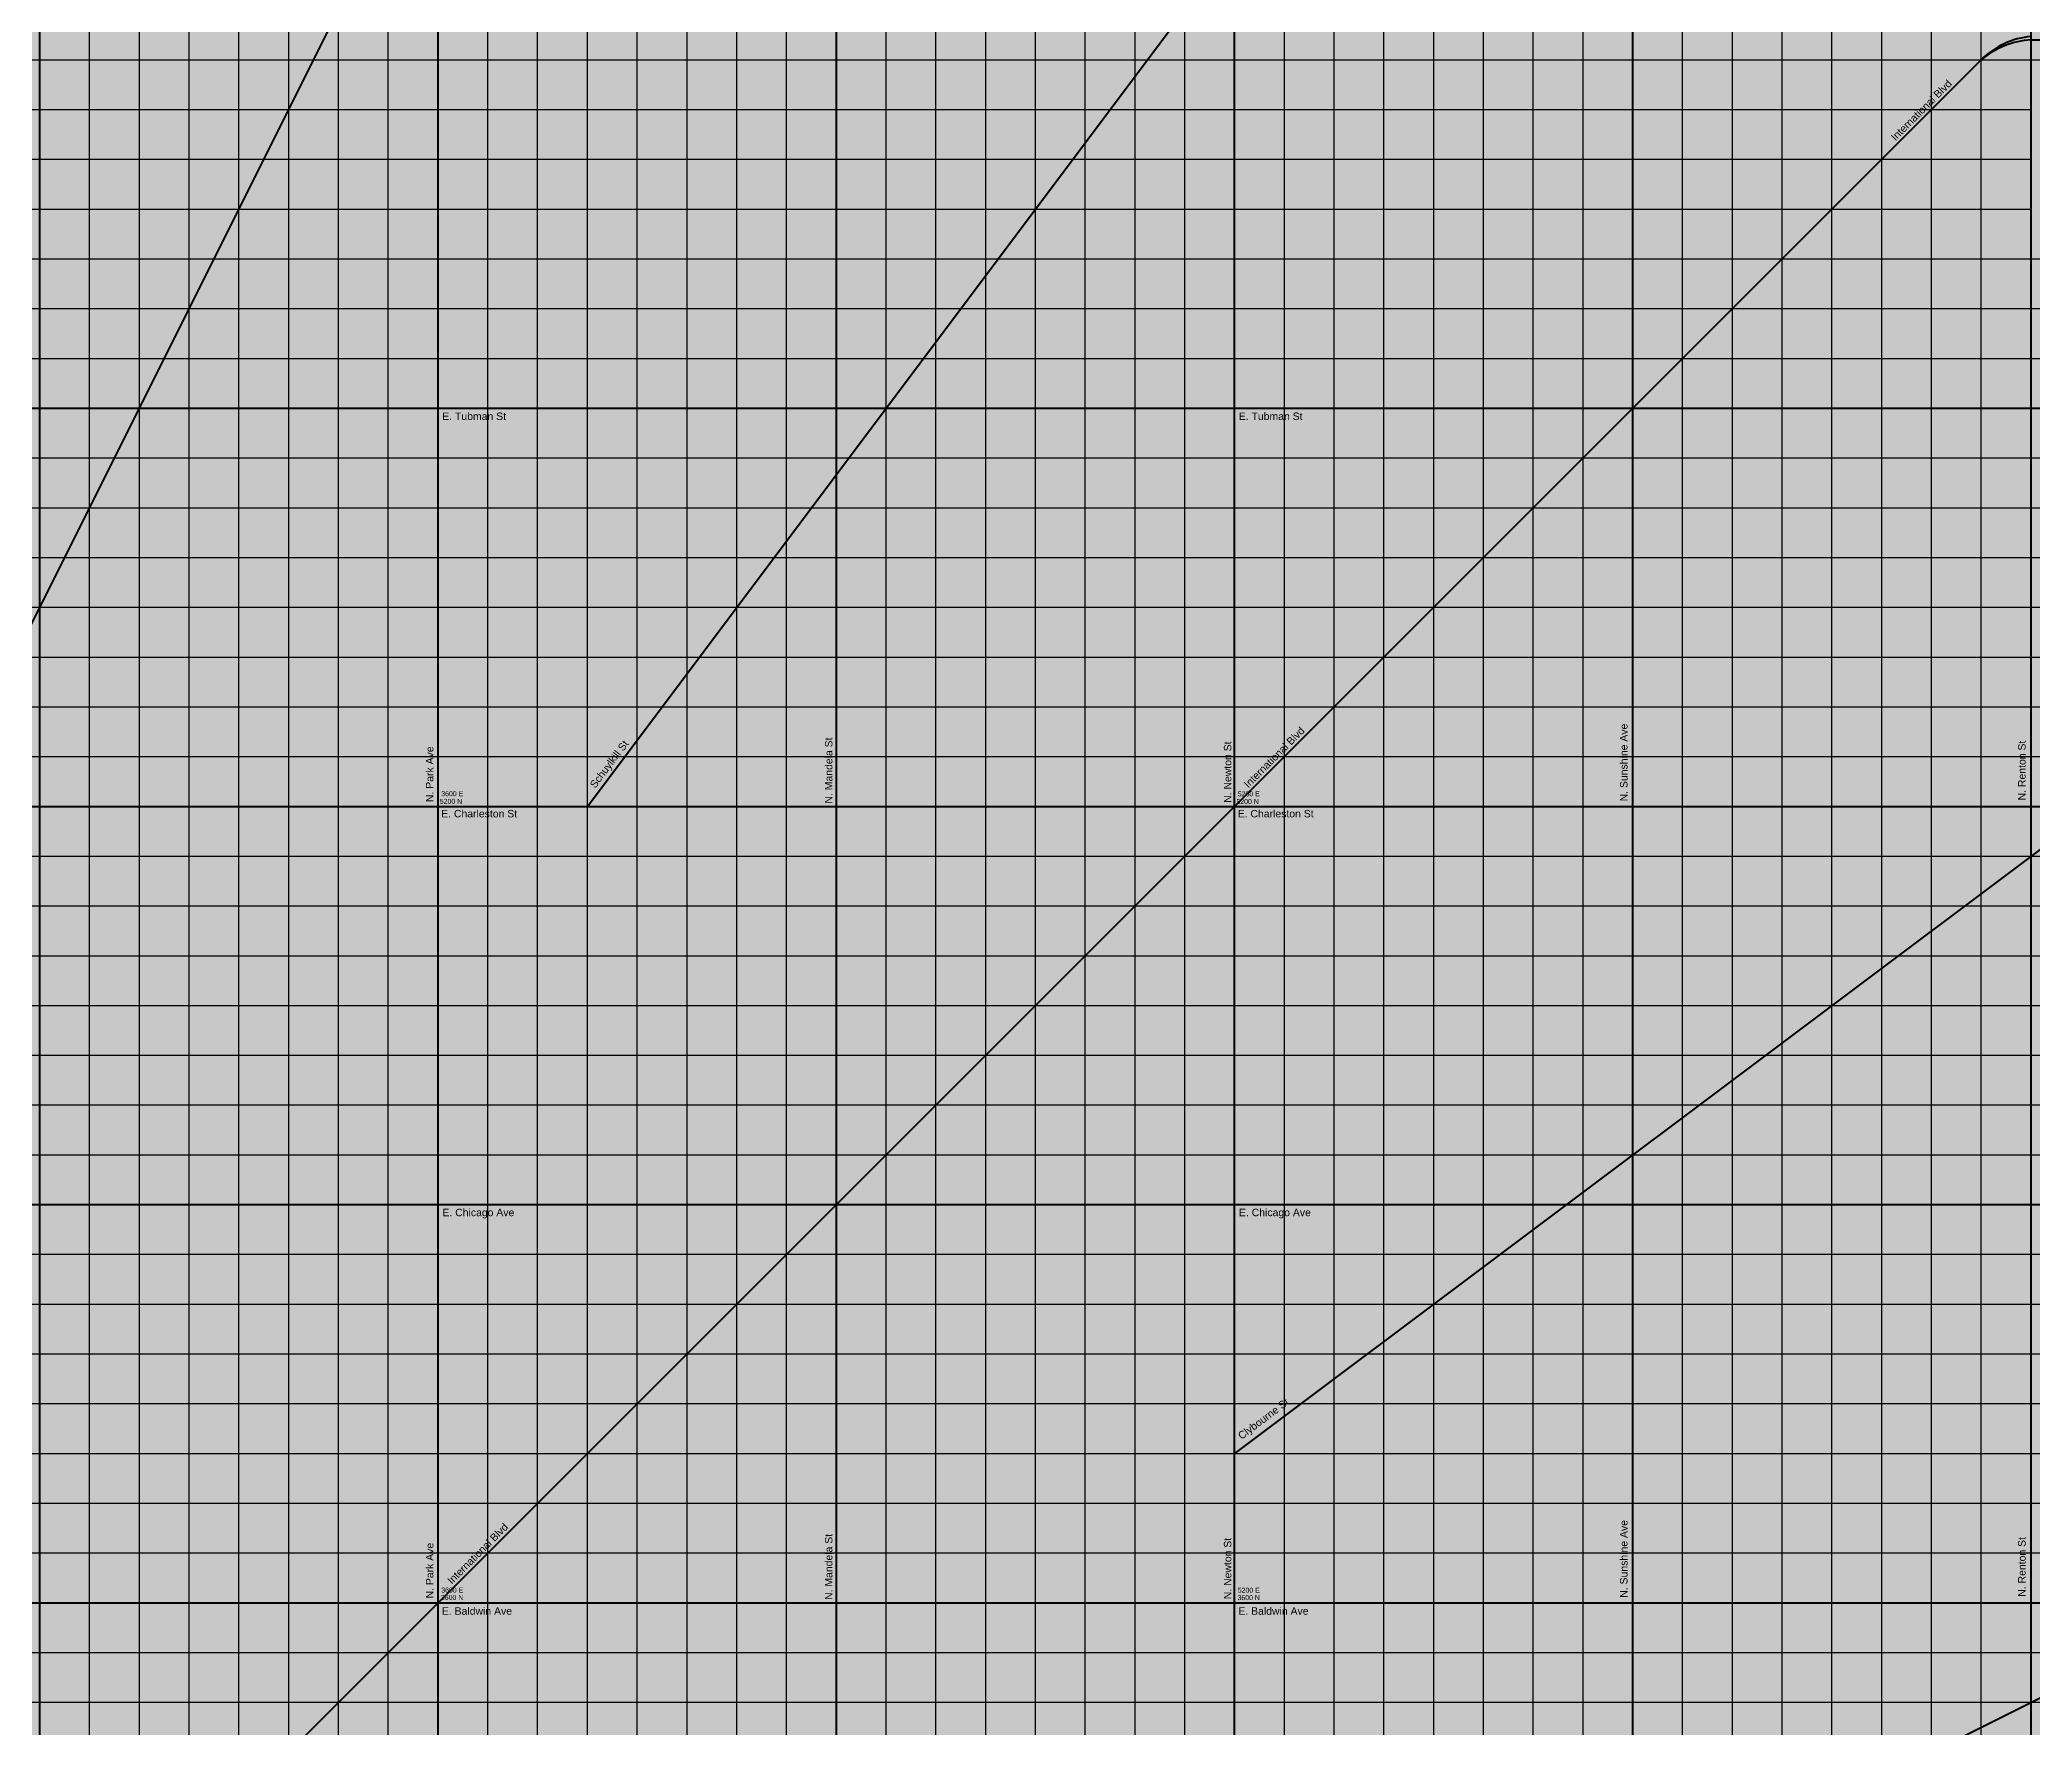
# Model space of a CAD drawing. Header units: inches. Extents: x -196 to 213, y -195 to 213.
# Drawn here: x 64 to 144, y 75 to 142.8 of the extents above; entities that cross this region are included whole.
import ezdxf

# ---------------------------------------------------------------- set-up
doc = ezdxf.new("R2010")
doc.units = ezdxf.units.IN
doc.header["$MEASUREMENT"] = 0
for name, color, linetype, lineweight in [('dia-major-st', 7, 'Continuous', 80), ('streets-major', 7, 'Continuous', 80), ('streets-minor', 7, 'Continuous', 30), ('text', 7, 'Continuous', 30), ('zone-commercial', 4, 'Continuous', 0), ('zone-industrial', 181, 'Continuous', 0), ('zone-mixed', 1, 'Continuous', 0)]:
    doc.layers.add(name, color=color, linetype=linetype, lineweight=lineweight)
doc.styles.get("Standard").update_dxf_attribs({"font": 'arial.ttf'})

msp = doc.modelspace()

# ---------------------------------------------------------------- hatches: boundary and pattern name
at = {"layer": 'zone-commercial', "transparency": 33554559}
h = msp.add_hatch(color=256, dxfattribs=at)
h.dxf.hatch_style = 1
h.paths.add_polyline_path([(208, 208), (112, 208), (112, 176), (112, 112), (208, 112)])
h.paths.add_polyline_path([(172, 134), (144, 134), (144, 142), (172, 142)], flags=16)
h.paths.add_polyline_path([(144, 144), (144, 192), (192, 192), (192, 144)], flags=16)
h.paths.add_polyline_path([(183.488, 147.128), (183.488, 152.027), (190.818, 152.027), (190.818, 147.128)], flags=0)
h.paths.add_polyline_path([(172.695, 145.717), (171.274, 145.717), (171.274, 146.804), (172.695, 146.804)], flags=0)
h.paths.add_polyline_path([(173.62, 147.198), (166.357, 147.198), (166.357, 152.012), (173.62, 152.012)], flags=0)
h.paths.add_polyline_path([(172.36, 152.603), (164.285, 152.603), (164.285, 156.552), (172.36, 156.552)], flags=0)
h.paths.add_polyline_path([(169.567, 170.317), (169.658, 170.364), (169.633, 170.392)], flags=0)
h.paths.add_polyline_path([(169.918, 160.961, -0.371287), (169.573, 161.362), (169.573, 167.309, 0.36616), (169.056, 167.747), (167.528, 167.747, 0.463957), (167.011, 167.135), (167.011, 161.01, 0.134976), (161.868, 158.891, 0.18416), (161.641, 158.295), (161.641, 156.585, -0.357541), (174.943, 156.585), (174.943, 158.295, 0.18416), (174.716, 158.891, 0.126525)], flags=0)
h.paths.add_polyline_path([(168.265, 171.047), (168.265, 170.595), (167.528, 170.595), (167.528, 171.047, -0.205975), (167.147, 171.211), (167.011, 171.15), (167.011, 174.729, 0.347757), (166.448, 175.175), (161.818, 175.175, -0.362904), (161.457, 175.477), (161.457, 177.055), (161.117, 177.055), (161.457, 176.746, -0.381343), (161.711, 177.031), (167.011, 177.031), (169.573, 177.031), (175.127, 177.031), (175.127, 175.608, -0.294078), (174.975, 175.24), (175.042, 175.175), (170.136, 175.175, 0.483947), (169.573, 174.463), (169.573, 171.659, -0.313832), (169.317, 171.117), (169.372, 171.047)], flags=0)
h.paths.add_polyline_path([(176.391, 189.821), (158.937, 189.821), (158.937, 191.511), (176.391, 191.511)], flags=0)
h.paths.add_polyline_path([(152.737, 185.246), (145.63, 185.246), (145.63, 190.305), (152.737, 190.305)], flags=0)
at = {"layer": 'zone-industrial', "transparency": 33554559}
h = msp.add_hatch(color=256, dxfattribs=at)
h.dxf.hatch_style = 1
h.paths.add_polyline_path([(172, 142), (144, 142), (144, 134), (172, 134)])
at = {"layer": 'zone-mixed', "true_color": 0xf99006, "transparency": 33554559}
h = msp.add_hatch(color=30, dxfattribs=at)
h.dxf.hatch_style = 1
h.paths.add_polyline_path([(112, 176), (48, 176), (48, 192), (32, 192), (32, 208), (-144, 208), (-144, 192), (-160, 192), (-160, 144), (-192, 144), (-192, 80), (-176, 80), (-176, 64), (-192, 64), (-192, -160), (-176, -160), (-176, -176), (-192, -176), (-192, -192), (160, -192), (160, -176), (176, -176), (176, -192), (208, -192), (208, 80), (192, 80), (192, 96), (208, 96), (208, 112), (144, 112), (144, -128), (-128, -128), (-128, 144), (112, 144)])
at = {"layer": 'zone-mixed', "transparency": 33554559}
h = msp.add_hatch(color=210, dxfattribs=at)
h.dxf.hatch_style = 1
h.paths.add_polyline_path([(144, 112), (112, 112), (112, 144), (-128, 144), (-128, -128), (144, -128)])
h.paths.add_polyline_path([(-80, -80), (-80, 96), (96, 96), (96, -80)], flags=16)
h.paths.add_polyline_path([(-48, -48), (-48, 64), (64, 64), (64, -48)], flags=0)
h.paths.add_polyline_path([(-16, -16), (-16, 32), (32, 32), (32, -16)], flags=0)
h.paths.add_polyline_path([(-8, -6), (-8, 22), (0, 22), (0, 16), (16, 16), (16, 0), (0, 0), (0, -6)], flags=0)
h = msp.add_hatch(color=231, dxfattribs=at)
h.dxf.hatch_style = 1
h.paths.add_polyline_path([(96, 96), (-80, 96), (-80, -80), (96, -80)])
h.paths.add_polyline_path([(64, -48), (-48, -48), (-48, 64), (64, 64)], flags=16)
h.paths.add_polyline_path([(32, -16), (-16, -16), (-16, 32), (32, 32)], flags=0)
h.paths.add_polyline_path([(16, 0), (0, 0), (0, -6), (-8, -6), (-8, 22), (0, 22), (0, 16), (16, 16)], flags=0)

# ---------------------------------------------------------------- linework, layer by layer
at = {"layer": 'dia-major-st'}
for p, q in [((86, 112), (144, 189.333)), ((12, 16), (92, 176)), ((16, 16), (142, 142)), ((186, 141.5), (112, 86)), ((16, 12), (208, 108))]:
    msp.add_line(p, q, dxfattribs=at)
at = {"layer": 'streets-major'}
for p, q in [((112, -192), (112, 208)), ((128, -192), (128, 208)), ((64, -192), (64, 176)), ((80, -192), (80, 176)), ((96, -192), (96, 176)), ((144, -192), (144, 144)), ((144, 142.8), (172.746, 142.8)), ((-192, 128), (208, 128)), ((-192, 112), (208, 112)), ((-192, 96), (208, 96)), ((-192, 80), (208, 80))]:
    msp.add_line(p, q, dxfattribs=at)
for centre, radius, start, end in [((144.295, 139.705), 3.245, 95.2076, 135), ((144.23, 139.325), 3.483, 93.78925, 129.81357)]:
    msp.add_arc(centre, radius, start, end, dxfattribs=at)
at = {"layer": 'streets-minor'}
for p, q in [((114, -192), (114, 208)), ((116, -192), (116, 208)), ((118, -192), (118, 208)), ((120, -192), (120, 208)), ((122, -192), (122, 208)), ((124, -192), (124, 208)), ((126, -192), (126, 208)), ((130, -192), (130, 208)), ((132, -192), (132, 208)), ((134, -192), (134, 208)), ((136, -192), (136, 208)), ((138, -192), (138, 208)), ((140, -192), (140, 208)), ((142, -192), (142, 208)), ((66, -192), (66, 176)), ((68, -192), (68, 176)), ((70, -192), (70, 176)), ((72, -192), (72, 176)), ((74, -192), (74, 176)), ((76, -192), (76, 176)), ((78, -192), (78, 176)), ((82, -192), (82, 176)), ((84, -192), (84, 176)), ((86, -192), (86, 176)), ((88, -192), (88, 176)), ((90, -192), (90, 176)), ((92, -192), (92, 176)), ((94, -192), (94, 176)), ((98, -192), (98, 176)), ((100, -192), (100, 176)), ((102, -192), (102, 176)), ((104, -192), (104, 176)), ((106, -192), (106, 176)), ((108, -192), (108, 176)), ((110, -192), (110, 176)), ((-192, 142), (184, 142)), ((-192, 140), (144, 140)), ((-192, 138), (144, 138)), ((-192, 136), (144, 136)), ((-192, 134), (208, 134)), ((-192, 132), (208, 132)), ((-192, 130), (208, 130)), ((-192, 126), (208, 126)), ((-192, 124), (208, 124)), ((-192, 122), (208, 122)), ((-192, 120), (208, 120)), ((-192, 118), (208, 118)), ((-192, 116), (208, 116)), ((-192, 114), (208, 114)), ((-192, 110), (208, 110)), ((-192, 108), (208, 108)), ((-192, 106), (208, 106)), ((-192, 104), (208, 104)), ((-192, 102), (208, 102)), ((-192, 100), (208, 100)), ((-192, 98), (208, 98)), ((-192, 94), (192, 94)), ((-192, 92), (192, 92)), ((-192, 90), (192, 90)), ((-192, 88), (192, 88)), ((-192, 86), (192, 86)), ((-192, 84), (192, 84)), ((-192, 82), (192, 82)), ((-176, 78), (208, 78)), ((-176, 76), (208, 76))]:
    msp.add_line(p, q, dxfattribs=at)

# ---------------------------------------------------------------- texts
at = {"layer": 'text'}
for s, rotation, p in [('International Blvd', 45, (138.552, 138.72)), ('N. Sunshine Ave', 90, (127.785, 112.201)), ('Schuylkill St', 53, (86.312, 112.705)), ('N. Mandela St', 90, (95.842, 112.112)), ('N. Newton St', 90, (111.869, 112.14)), ('International Blvd', 45, (112.552, 112.72)), ('N. Renton St', 90, (143.778, 112.24)), ('N. Park Ave', 90, (79.811, 112.172)), ('Clybourne St', 37, (112.28, 86.542)), ('N. Sunshine Ave', 90, (127.785, 80.201)), ('International Blvd', 45, (80.552, 80.72)), ('N. Mandela St', 90, (95.842, 80.112)), ('N. Newton St', 90, (111.869, 80.14)), ('N. Renton St', 90, (143.778, 80.24)), ('N. Park Ave', 90, (79.811, 80.172))]:
    msp.add_text(s, height=0.3, rotation=rotation, dxfattribs=at).set_placement(p)
for s, height, p in [('E. Tubman St', 0.3, (80.167, 127.525)), ('E. Tubman St', 0.3, (112.167, 127.525)), ('5200 N', 0.2, (80.068, 112.101)), ('3600 E', 0.2, (80.126, 112.409)), ('5200 N', 0.2, (112.072, 112.093)), ('5200 E', 0.2, (112.127, 112.403)), ('E. Charleston St', 0.3, (80.124, 111.557)), ('E. Charleston St', 0.3, (112.124, 111.557)), ('E. Chicago Ave', 0.3, (80.175, 95.532)), ('E. Chicago Ave', 0.3, (112.175, 95.532)), ('3600 N', 0.2, (80.113, 80.113)), ('3600 E', 0.2, (80.126, 80.409)), ('3600 N', 0.2, (112.117, 80.105)), ('5200 E', 0.2, (112.127, 80.403)), ('E. Baldwin Ave', 0.3, (80.152, 79.516)), ('E. Baldwin Ave', 0.3, (112.152, 79.516))]:
    msp.add_text(s, height=height, dxfattribs=at).set_placement(p)

doc.saveas('drawing.dxf')
